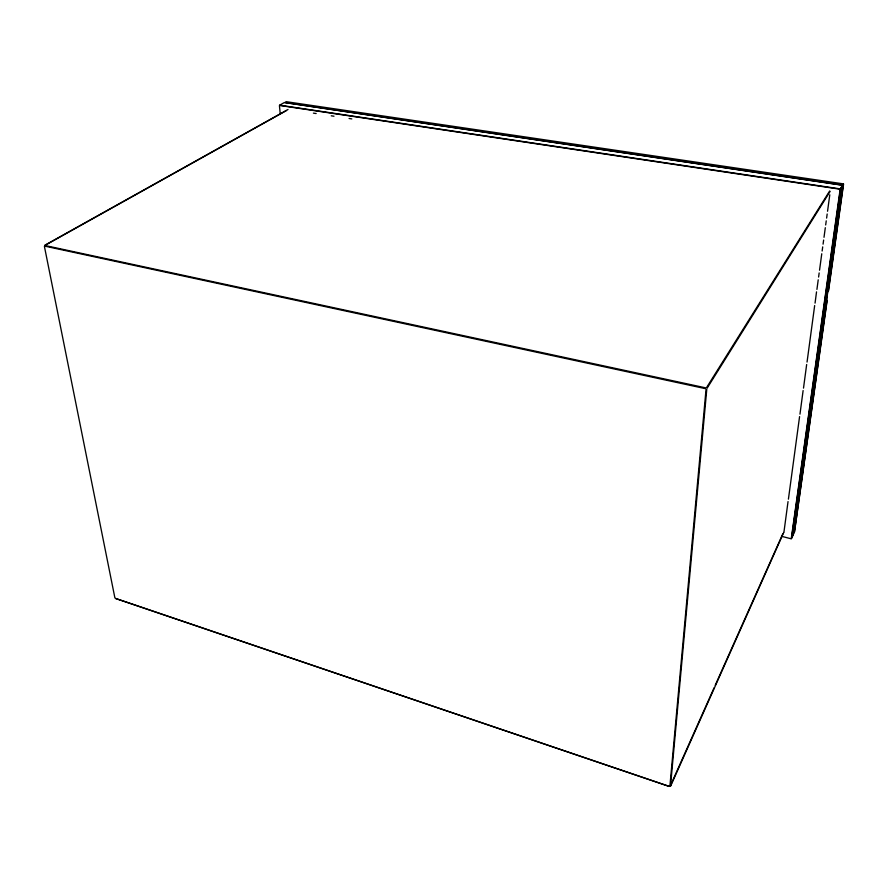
<?xml version="1.0" encoding="UTF-8"?>
<svg xmlns="http://www.w3.org/2000/svg" width="888" height="888" viewBox="0 0 888 888"><rect width="100%" height="100%" fill="white"/><g stroke="black" fill="none" stroke-linecap="round" stroke-linejoin="round"><path stroke-width="1.33" d="M669.896 786.18L706.027 389.477M670.518 785.991L706.781 389.321M783.949 532.067L788.033 501.598M788.411 499.167L799.577 416.616M799.966 414.163L803.118 390.565M803.507 388.112L806.659 364.524M807.048 362.06L814.662 305.583M815.062 303.108L816.527 291.875M816.927 289.399L818.225 279.809M818.603 277.056L819.158 272.949M819.535 270.207L821.766 253.757M822.144 251.015L822.699 246.897M823.076 244.156L823.631 240.049M824.009 237.307L825.307 227.705M825.685 224.964L826.24 220.846M826.617 218.104L827.172 213.997M827.549 211.255L829.781 194.805M791.275 538.539L840.115 189.544M840.414 189.488L791.53 538.472L793.672 533.71M793.617 533.155L837.506 221.301M837.895 218.559L842.534 185.581M793.772 533.322L842.723 185.703M794.394 532.134L826.983 300.299M791.33 538.661L793.439 533.821M670.684 785.991L783.749 532.456M670.185 786.18L714.096 687.8M715.217 685.281L782.761 533.932M828.493 290.975L843.589 184.005M794.471 532.101L827.161 300.421M840.314 188.789L842.49 185.237M840.536 189.066L842.701 185.503M706.548 387.601L829.67 190.976M707.081 388.245L830.069 191.464M45.011 245.155L288.012 109.502M44.722 245.521L286.513 110.501M279.542 105.261L284.36 102.531M828.293 291.031L843.4 183.872L285.903 101.643M284.748 102.486L842.224 185.081M284.87 102.62L842.246 185.226M279.787 105.206L839.915 188.855M279.687 105.461L839.826 189.177M313.42 113.131L316.161 113.542M331.246 115.806L333.988 116.217M349.084 118.493L351.826 118.903M45.066 245.521L705.527 387.812M44.833 246.131L705.305 388.611M781.551 536.308L790.986 538.75M115.729 598.49L669.341 786.424M115.407 598.423L669.219 786.424M44.4 246.365L114.885 597.846M279.42 105.617L280.253 113.975"/></g></svg>
